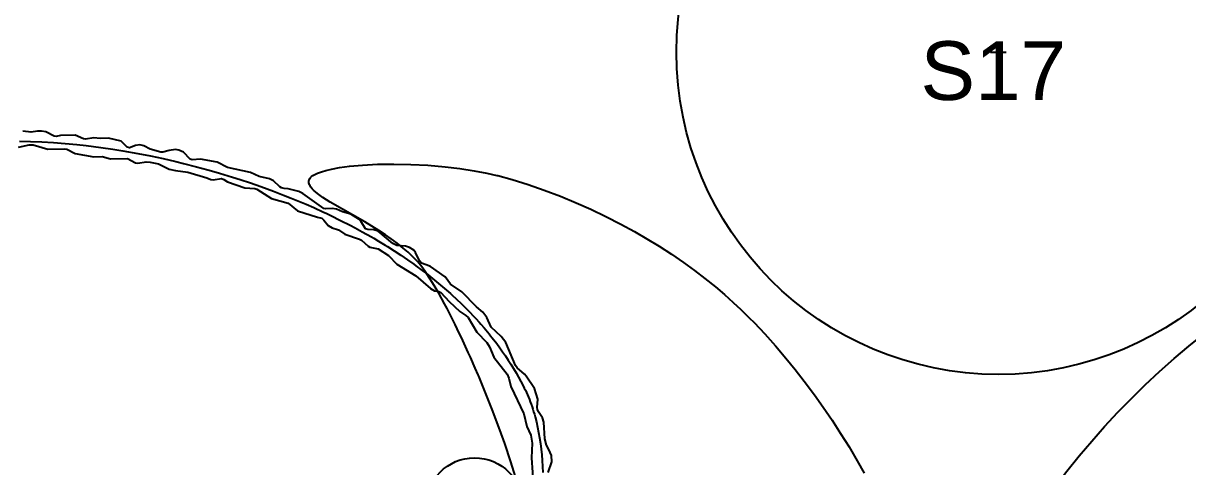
# Model space of a CAD drawing. Header units: millimetres. Extents: x 0 to 135, y -17 to 120.
# Drawn here: x 61.13 to 68.67, y 68.17 to 71.03 of the extents above; entities that cross this region are included whole.
import ezdxf

# ---------------------------------------------------------------- set-up
doc = ezdxf.new("R2010")
doc.units = ezdxf.units.MM
for name, color, linetype in [('Label', 7, 'Continuous'), ('Plan View', 7, 'Continuous'), ('Plant', 7, 'Continuous'), ('Pond', 7, 'Continuous'), ('Region', 7, 'Continuous')]:
    doc.layers.add(name, color=color, linetype=linetype)
picture_1 = doc.add_image_def('image1.jpg', size_in_pixel=(8192, 8192))

# ---------------------------------------------------------------- blocks, each defined once
blk = doc.blocks.new('1')
at = {"flags": 1}
for tag in ['Export Name', 'Export Layer']:
    blk.add_attdef(tag, (0, 0), '', height=0.0254, dxfattribs=at)
at = {"layer": 'Plan View'}
image = blk.add_image(picture_1, insert=(0, 0), size_in_units=(120, 120), dxfattribs=dict(at, fade=50))
image.dxf.flags = 7
blk = doc.blocks.new('24')
at = {"layer": 'Region'}
blk.add_lwpolyline([(64.3207, 68.1012), (64.2905, 68.1973), (64.2502, 68.3168), (64.2189, 68.4044), (64.1693, 68.536), (64.1217, 68.6552), (64.0817, 68.751), (64.0772, 68.7615), (64.0592, 68.8033), (64.0276, 68.8749), (64.0141, 68.905), (63.9779, 68.9834), (63.9421, 69.0584), (63.9287, 69.0856), (63.9067, 69.1296), (63.8765, 69.1885), (63.8595, 69.2205), (63.8224, 69.288), (63.7833, 69.3547), (63.7683, 69.3788), (63.7399, 69.4221), (63.7199, 69.4502), (63.7039, 69.4707), (63.6868, 69.4907), (63.6687, 69.5104), (63.6496, 69.5296), (63.6245, 69.5531), (63.5928, 69.5804), (63.5539, 69.6113), (63.5309, 69.6284), (63.4777, 69.6655), (63.4353, 69.6932), (63.3436, 69.749), (63.1205, 69.8772), (63.0722, 69.9078), (63.0459, 69.9263), (63.0264, 69.9417), (63.0126, 69.9541), (63.0033, 69.9638), (62.9955, 69.9733), (62.9894, 69.9826), (62.9859, 69.9895), (62.9834, 69.9963), (62.982, 70.0029), (62.9817, 70.0095), (62.9825, 70.016), (62.9836, 70.0203), (62.9858, 70.0256), (62.989, 70.0307), (62.993, 70.0358), (62.9997, 70.0423), (63.008, 70.0486), (63.0204, 70.0561), (63.0382, 70.0646), (63.0627, 70.0739), (63.0911, 70.0824), (63.1279, 70.0912), (63.18, 70.1007), (63.2442, 70.1094), (63.3282, 70.117), (63.4268, 70.1219), (63.5317, 70.1234), (63.6411, 70.1213), (63.7528, 70.1155), (63.865, 70.1059), (63.96, 70.0947), (64.0526, 70.0805), (64.1342, 70.0649), (64.198, 70.0503), (64.2049, 70.0486), (64.2972, 70.0235), (64.4026, 69.9909), (64.5053, 69.9555), (64.6119, 69.915), (64.7132, 69.8731), (64.8079, 69.8309), (64.9041, 69.785), (65.0012, 69.7353), (65.09, 69.6869), (65.17, 69.6406), (65.2499, 69.5917), (65.3295, 69.5403), (65.4084, 69.4862), (65.4779, 69.436), (65.5466, 69.3837), (65.6143, 69.3292), (65.6727, 69.2799), (65.73, 69.2289), (65.7783, 69.1839), (65.8335, 69.1299), (65.8645, 69.0983), (65.9336, 69.025), (66.0022, 68.9485), (66.0702, 68.8689), (66.1301, 68.7955), (66.1894, 68.7197), (66.2551, 68.6315), (66.3126, 68.5507), (66.3692, 68.4675), (66.4247, 68.382), (66.479, 68.2942), (66.5321, 68.2042), (66.5775, 68.1236)], dxfattribs=at)
at = {"flags": 1}
for tag in ['Export Name', 'Export Layer']:
    blk.add_attdef(tag, (0, 0), '', height=0.0254, dxfattribs=at)
blk = doc.blocks.new('30')
at = {"layer": 'Pond'}
for points in [[(64.5315, 68.1298), (64.5551, 68.1974), (64.5532, 68.238), (64.5358, 68.2787), (64.5204, 68.3057), (64.5087, 68.3463), (64.5025, 68.4546), (64.4936, 68.4817), (64.4677, 68.5223), (64.4625, 68.5358), (64.4607, 68.5494), (64.4633, 68.6035), (64.4419, 68.6712), (64.3888, 68.7524), (64.3778, 68.7659), (64.3304, 68.8065), (64.3207, 68.8201), (64.2561, 68.9689), (64.226, 69.0095), (64.1615, 69.0698), (64.1339, 69.1314), (64.1074, 69.1661), (64.0667, 69.1999), (63.972, 69.2967), (63.8997, 69.3479), (63.8637, 69.3935), (63.769, 69.4606), (63.7419, 69.4728), (63.7119, 69.4833), (63.6977, 69.4968), (63.6724, 69.5509), (63.6607, 69.5657), (63.6336, 69.584), (63.6066, 69.5918), (63.5524, 69.5967), (63.5253, 69.6106), (63.4306, 69.6899), (63.4035, 69.6984), (63.3629, 69.7001), (63.3494, 69.7056), (63.3187, 69.754), (63.3051, 69.7675), (63.2546, 69.7987), (63.2005, 69.8139), (63.1599, 69.8329), (63.1328, 69.8366), (63.0922, 69.8333), (63.0787, 69.836), (62.9433, 69.9332), (62.9163, 69.9466), (62.8486, 69.9627), (62.8215, 69.9652), (62.8048, 69.9705), (62.7944, 69.9768), (62.7538, 70.015), (62.7268, 70.0289), (62.6591, 70.044), (62.605, 70.068), (62.4561, 70.1005), (62.3884, 70.1348), (62.2801, 70.1554), (62.226, 70.1513), (62.2124, 70.155), (62.1695, 70.2006), (62.1405, 70.2142), (62.1177, 70.2175), (62.0771, 70.2119), (62.0365, 70.2004), (62.023, 70.2009), (61.9553, 70.2209), (61.9141, 70.2412), (61.8876, 70.2474), (61.8605, 70.2444), (61.8199, 70.2292), (61.8064, 70.2321), (61.7658, 70.2727), (61.6846, 70.2921), (61.6304, 70.2897), (61.5898, 70.2936), (61.5357, 70.2852), (61.5222, 70.2877), (61.468, 70.3112), (61.3733, 70.3073), (61.3462, 70.3019), (61.3327, 70.3031), (61.2785, 70.3313), (61.2515, 70.3366), (61.2244, 70.3358), (61.1838, 70.3288), (61.1296, 70.3366)], [(61.108, 70.2712), (61.1804, 70.2701), (61.2537, 70.2674), (61.3279, 70.2632), (61.403, 70.2575), (61.4791, 70.2503), (61.5406, 70.2433), (61.6342, 70.2311), (61.7133, 70.2194), (61.7773, 70.2091), (61.8743, 70.1918), (61.9558, 70.1759), (62.038, 70.1586), (62.1206, 70.1398), (62.1704, 70.1278), (62.2535, 70.1067), (62.2869, 70.0978), (62.3369, 70.0841), (62.4036, 70.0649), (62.487, 70.0396), (62.537, 70.0238), (62.6036, 70.0017), (62.6699, 69.9788), (62.7526, 69.9487), (62.8183, 69.9235), (62.8674, 69.904), (62.9325, 69.8771), (62.9649, 69.8633), (63.0132, 69.8421), (63.0772, 69.813), (63.0931, 69.8055), (63.1248, 69.7904), (63.1877, 69.7596), (63.25, 69.7277), (63.2808, 69.7113), (63.2962, 69.7031), (63.3267, 69.6863), (63.3872, 69.6522), (63.4022, 69.6434), (63.432, 69.6258), (63.4763, 69.5989), (63.4909, 69.5898), (63.5345, 69.5622), (63.5775, 69.5339), (63.6199, 69.5051), (63.6616, 69.4756), (63.6754, 69.4657), (63.7164, 69.4355), (63.7433, 69.415), (63.7699, 69.3943), (63.7962, 69.3733), (63.835, 69.3413), (63.8605, 69.3196), (63.8981, 69.2866), (63.9104, 69.2755), (63.9349, 69.253), (63.9709, 69.2188), (64.006, 69.1839), (64.0175, 69.1722), (64.0516, 69.1366), (64.0627, 69.1246), (64.0847, 69.1003), (64.0956, 69.0881), (64.1169, 69.0635), (64.1482, 69.026), (64.1584, 69.0134), (64.1685, 69.0007), (64.1982, 68.9622), (64.2175, 68.9361), (64.2362, 68.9099), (64.2546, 68.8833), (64.2724, 68.8564), (64.2898, 68.8293), (64.3067, 68.8019), (64.3232, 68.7742), (64.3391, 68.7463), (64.3545, 68.718), (64.3694, 68.6895), (64.3767, 68.6751), (64.3838, 68.6606), (64.3906, 68.6459), (64.3972, 68.6311), (64.4036, 68.616), (64.4098, 68.6008), (64.4157, 68.5854), (64.4214, 68.5699), (64.4268, 68.5541), (64.4321, 68.5382), (64.4371, 68.5222), (64.4419, 68.5059), (64.4465, 68.4895), (64.4551, 68.4563), (64.4628, 68.4224), (64.4697, 68.3878), (64.4757, 68.3527), (64.481, 68.317), (64.4855, 68.2807), (64.4893, 68.2438), (64.4923, 68.2064), (64.4946, 68.1685), (64.4962, 68.13)], [(61.1026, 70.233), (61.1702, 70.2473), (61.1973, 70.2471), (61.2921, 70.2201), (61.4003, 70.2221), (61.4139, 70.22), (61.468, 70.1924), (61.5898, 70.1694), (61.644, 70.1729), (61.6981, 70.1573), (61.8084, 70.16), (61.8605, 70.1319), (61.8741, 70.1296), (61.9282, 70.1388), (61.9553, 70.1369), (62.0094, 70.1259), (62.0771, 70.091), (62.1177, 70.0826), (62.1989, 70.0715), (62.3207, 70.0342), (62.3478, 70.0228), (62.3613, 70.0208), (62.4155, 70.0298), (62.4304, 70.0247), (62.4561, 70.0087), (62.5677, 69.9705), (62.632, 69.9652), (62.6456, 69.9623), (62.7403, 69.9017), (62.8486, 69.8698), (62.9091, 69.8216), (63.0381, 69.7799), (63.0652, 69.7731), (63.0787, 69.7617), (63.1066, 69.7269), (63.1328, 69.7106), (63.1734, 69.6986), (63.214, 69.6711), (63.3088, 69.6384), (63.3223, 69.6319), (63.3649, 69.5916), (63.3765, 69.5854), (63.4306, 69.5747), (63.4983, 69.5331), (63.5524, 69.4758), (63.6742, 69.4003), (63.769, 69.3192), (63.796, 69.3042), (63.8231, 69.2985), (63.8367, 69.2924), (63.8908, 69.2343), (63.9585, 69.1704), (63.9991, 69.1437), (64.0129, 69.1314), (64.0703, 69.0366), (64.1344, 68.9686), (64.1508, 68.9419), (64.1796, 68.8742), (64.2656, 68.7659), (64.277, 68.7388), (64.2902, 68.6847), (64.3735, 68.5088), (64.3935, 68.4275), (64.4187, 68.3703), (64.4266, 68.3193), (64.4223, 68.2245), (64.4355, 68.035)]]:
    blk.add_lwpolyline(points, dxfattribs=at)
at = {"flags": 1}
for tag in ['Export Name', 'Export Layer']:
    blk.add_attdef(tag, (0, 0), '', height=0.0254, dxfattribs=at)
blk = doc.blocks.new('154')
at = {"layer": 'Plant'}
for points in [[(64.0545, 67.8584), (64.0545, 67.96)], [(64.0037, 67.9092), (64.1053, 67.9092)]]:
    blk.add_lwpolyline(points, dxfattribs=at)
blk.add_circle((64.0545, 67.9092), 0.3148, dxfattribs=at)
at = {"flags": 1}
for tag in ['Export Name', 'Export Layer']:
    blk.add_attdef(tag, (0, 0), '', height=0.0254, dxfattribs=at)
blk = doc.blocks.new('208')
at = {"layer": 'Plant'}
for points in [[(67.4467, 70.797), (67.4467, 70.8986)], [(67.3959, 70.8478), (67.4975, 70.8478)]]:
    blk.add_lwpolyline(points, dxfattribs=at)
blk.add_circle((67.4467, 70.8478), 2.0846, dxfattribs=at)
at = {"flags": 1}
for tag in ['Export Name', 'Export Layer']:
    blk.add_attdef(tag, (0, 0), '', height=0.0254, dxfattribs=at)
blk = doc.blocks.new('223')
at = {"layer": 'Plant'}
blk.add_circle((72.0152, 64.9007), 5.2437, dxfattribs=at)
at = {"flags": 1}
for tag in ['Export Name', 'Export Layer']:
    blk.add_attdef(tag, (0, 0), '', height=0.0254, dxfattribs=at)
blk = doc.blocks.new('574')
at = {"flags": 1}
for tag in ['Export Name', 'Export Layer']:
    blk.add_attdef(tag, (0, 0), '', height=0.0254, dxfattribs=at)
at = {"layer": 'Label', "insert": (66.9416, 70.9176), "char_height": 0.379479, "attachment_point": 1}
blk.add_mtext('\\fArial|b0|i0;S17', dxfattribs=at)

msp = doc.modelspace()

# ---------------------------------------------------------------- block references
at = {"layer": 'Label', "color": 7}
msp.add_blockref('574', (0, 0), dxfattribs=at)
at = {"layer": 'Plan View', "color": 7}
msp.add_blockref('1', (0, 0), dxfattribs=at)
at = {"layer": 'Plant', "color": 7}
for name in ['208', '223', '154']:
    msp.add_blockref(name, (0, 0), dxfattribs=at)
at = {"layer": 'Pond', "color": 7}
msp.add_blockref('30', (0, 0), dxfattribs=at)
at = {"layer": 'Region', "color": 7}
msp.add_blockref('24', (0, 0), dxfattribs=at)

doc.saveas('drawing.dxf')
